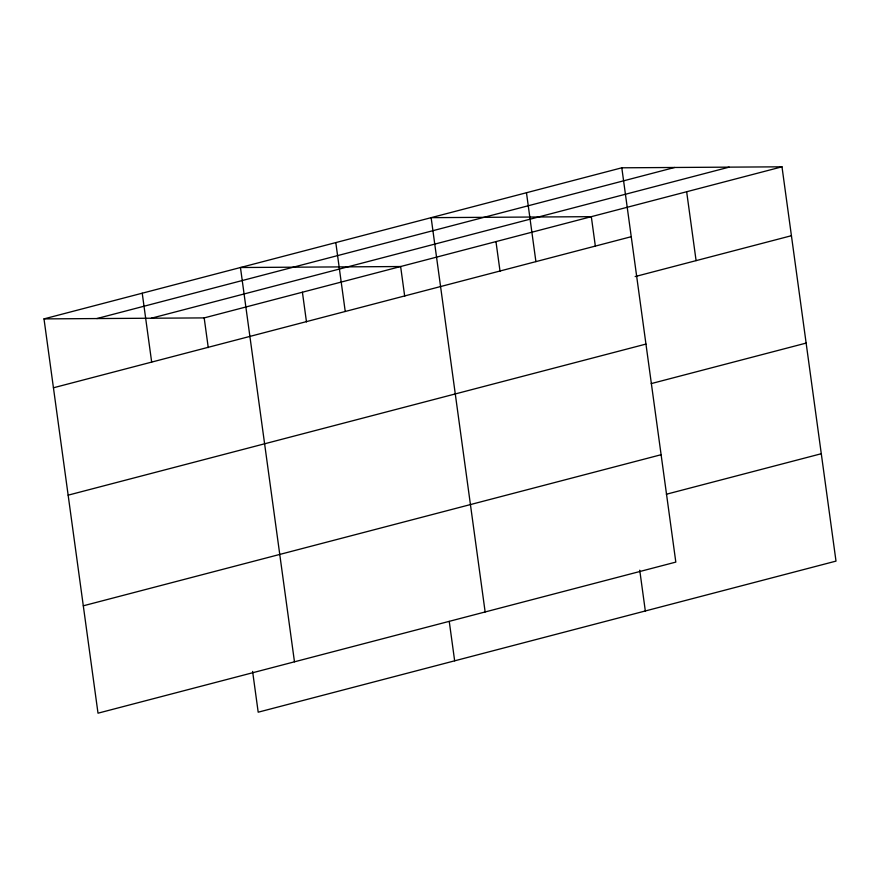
<?xml version="1.0" encoding="UTF-8"?>
<svg xmlns="http://www.w3.org/2000/svg" width="880" height="880" viewBox="0 0 880 880"><rect width="100%" height="100%" fill="white"/><g stroke="black" fill="none" stroke-linecap="round" stroke-linejoin="round"><path stroke-width="1.32" d="M621.808 167.805L675.818 562.1L98.01 713.185L44 318.89L621.808 167.805L781.99 166.815L836 561.11L258.192 712.195L252.604 671.418M96.855 318.56L674.663 167.475M151.316 318.219L729.124 167.145M44 318.89L204.182 317.9L781.99 166.815M53.438 387.783L631.246 236.698M635.173 276.562L791.428 235.708M68.145 495.165L645.953 344.08M651.211 383.603L806.135 343.09M83.303 605.803L661.111 454.718M666.369 494.241L821.293 453.728M686.653 191.741L696.091 260.634M595.386 246.389L591.316 216.667L431.134 217.657L485.144 611.963M639.738 570.196L645.326 610.973M526.471 192.731L535.909 261.624M495.968 241.604L500.049 271.315M404.701 296.252L400.631 266.53L240.46 267.52L294.47 661.815M449.251 621.412L454.652 660.825M335.797 242.594L345.235 311.487M302.412 292.215L306.482 321.937M204.182 317.9L208.252 347.611M142.23 293.205L151.668 362.098"/></g></svg>
